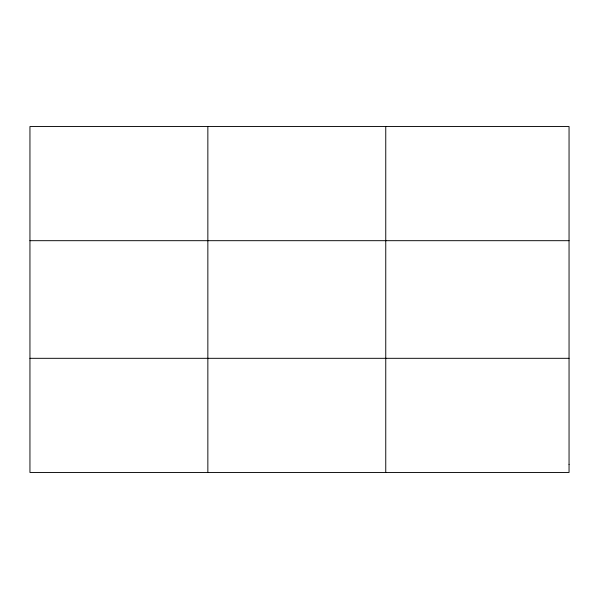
<?xml version="1.0" encoding="UTF-8"?>
<svg xmlns="http://www.w3.org/2000/svg" width="599" height="599" viewBox="0 0 599 599"><rect width="100%" height="100%" fill="white"/><g stroke="black" fill="none" stroke-linecap="round" stroke-linejoin="round"><path stroke-width="0.9" d="M207.853 472.476L207.853 126.524M385.756 472.476L385.756 126.524M29.95 240.686L569.05 240.686M29.95 358.314L569.05 358.314M569.05 464.322L569.05 472.476L29.95 472.476L29.95 126.524L569.05 126.524L569.05 464.322"/></g></svg>
